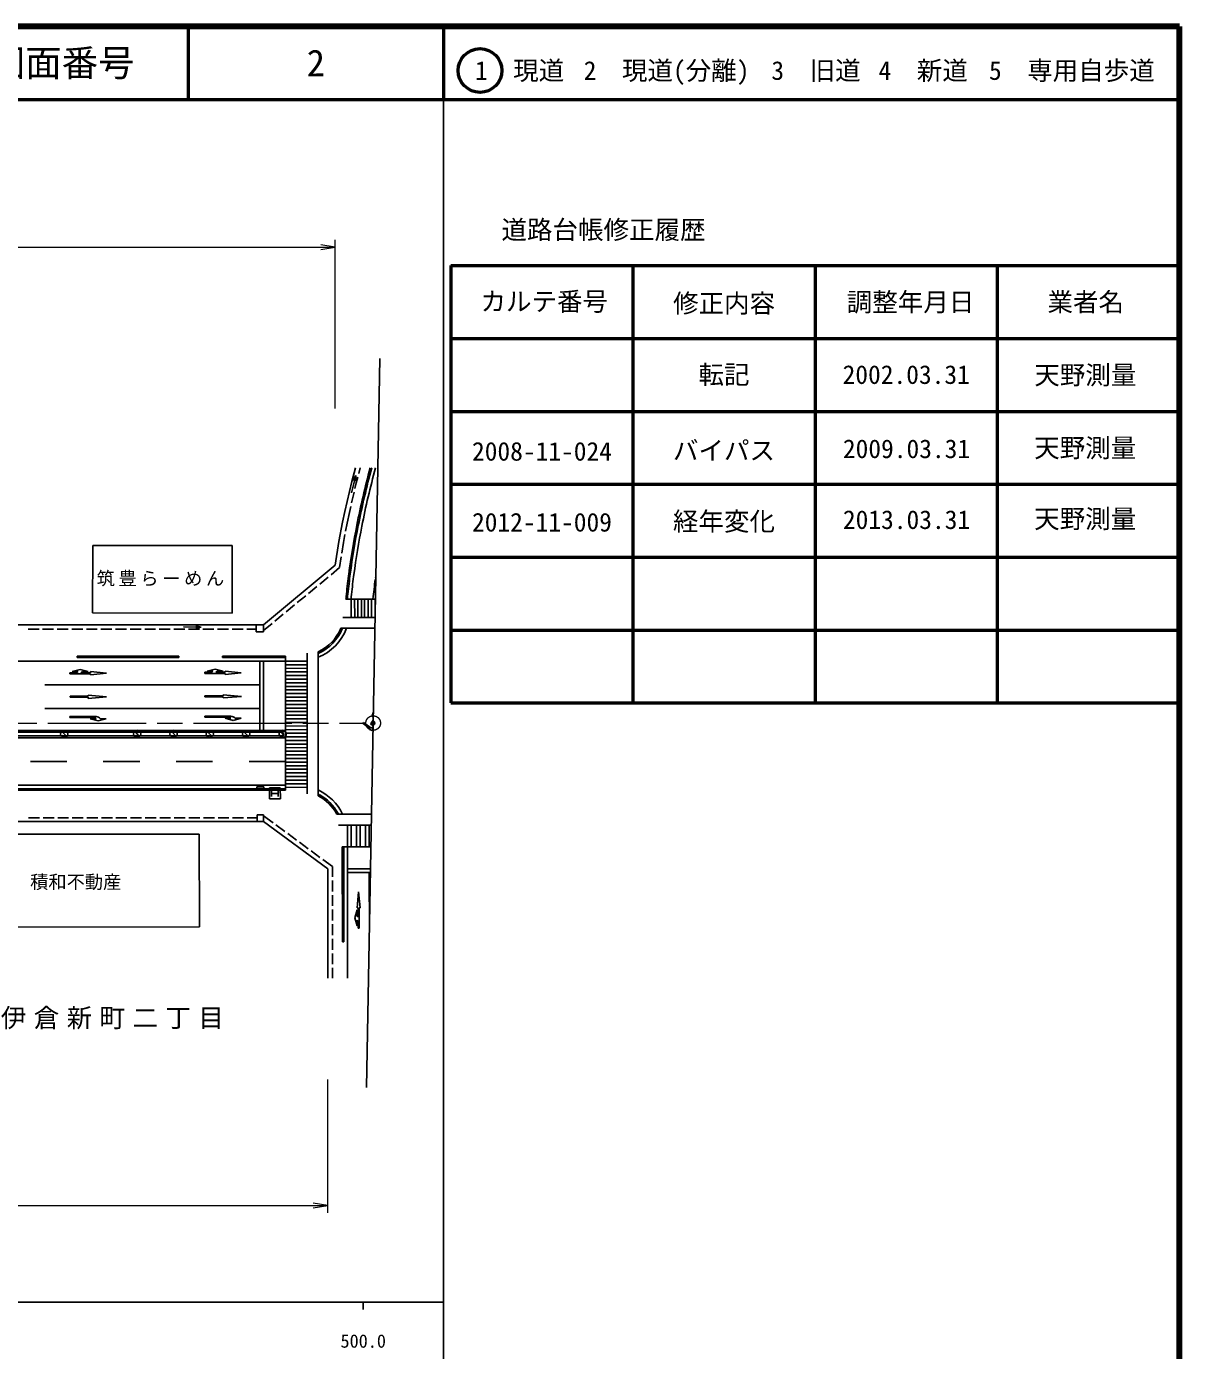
# Model space of a CAD drawing. Units: millimetres, scale not verified. Extents: x 40000 to 680000, y 20000 to 380000.
# Drawn here: x 521795 to 680000, y 198357 to 380000 of the extents above; entities that cross this region are included whole.
import ezdxf
from ezdxf.enums import TextEntityAlignment as Align

# ---------------------------------------------------------------- set-up
doc = ezdxf.new("R2010")
doc.units = ezdxf.units.MM
doc.header["$LTSCALE"] = 1000
doc.header["$PDMODE"] = 32
doc.header["$PDSIZE"] = 500
doc.linetypes.add('CHAIN', pattern=[18.5, 12, -1.5, 3.5, -1.5])
for name, color, linetype, lineweight in [('M-BGD', 7, 'Continuous', 25), ('M-BMK', 2, 'CHAIN', 13), ('M-BMK-OTRS', 5, 'Continuous', 25), ('M-STR-HTXT', 7, 'Continuous', 13), ('M-STR-STRC', 7, 'Continuous', 25), ('M-STR-STRD', 7, 'Continuous', 25), ('M-TTL', 2, 'Continuous', 140), ('M-TTL-BAND', 7, 'Continuous', 25), ('M-TTL-FRAM', 2, 'Continuous', 50), ('M-TTL-LINE', 7, 'Continuous', 50), ('M-TTL-TXT', 7, 'Continuous', 50)]:
    doc.layers.add(name, color=color, linetype=linetype, lineweight=lineweight)
doc.layers.add('M-BMK-HTXT', color=7, linetype='Continuous')
doc.layers.add('M-OTRS', color=6, linetype='Continuous')
doc.styles.add('ＭＳ ゴシック', font='')
doc.styles.get('ＭＳ ゴシック').set_extended_font_data('MS Gothic')

# ---------------------------------------------------------------- blocks, each defined once
blk = doc.blocks.new('open_arrow')
at = {"color": 0, "linetype": 'Continuous', "lineweight": -2}
blk.add_lwpolyline([(7.5, 1.25), (0, 0), (7.5, -1.25)], dxfattribs=at)

msp = doc.modelspace()

# ---------------------------------------------------------------- linework, layer by layer
at = {"layer": 'M-BGD'}
for p, q in [((566393, 316014), (566984, 318397)), ((566435, 317570), (566938, 319434)), ((566622, 317714), (566984, 318397)), ((566984, 318397), (566986, 317624)), ((567046, 317416), (567253, 318183)), ((567383, 318666), (567590, 319434)), ((565478, 313475), (566435, 317570)), ((566399, 314647), (566740, 316108)), ((566854, 316595), (567046, 317416)), ((565168, 311980), (565478, 313475)), ((565787, 311859), (566093, 313340)), ((566093, 313340), (566285, 314160)), ((564673, 309326), (565168, 311980)), ((565586, 310785), (565787, 311859)), ((530874, 299547), (530891, 308818)), ((530891, 308818), (550036, 308782)), ((564165, 306089), (564673, 309326)), ((565061, 307735), (565294, 309219)), ((565294, 309219), (565494, 310293)), ((550036, 308782), (550019, 299511)), ((564750, 305756), (564983, 307241)), ((564165, 306089), (554321, 297933)), ((564750, 305756), (563578, 304785)), ((563193, 304466), (562038, 303509)), ((565984, 304627), (566018, 304884)), ((566183, 304601), (566216, 304858)), ((560113, 301914), (558958, 300957)), ((561653, 303190), (560498, 302233)), ((558573, 300638), (557418, 299681)), ((565821, 301436), (565620, 301456)), ((526221, 297923), (506221, 297916)), ((546222, 297930), (526221, 297923)), ((550019, 299511), (530874, 299547)), ((554321, 297933), (546222, 297930)), ((553322, 296932), (553321, 297932)), ((554322, 296933), (554321, 297933)), ((555493, 298086), (554322, 297115)), ((557033, 299362), (555878, 298405)), ((523515, 297322), (522015, 297321)), ((525515, 297323), (524015, 297322)), ((527515, 297323), (526015, 297323)), ((529515, 297324), (528015, 297323)), ((531515, 297325), (530015, 297324)), ((533515, 297325), (532015, 297325)), ((535515, 297326), (534015, 297326)), ((537515, 297327), (536015, 297326)), ((539515, 297327), (538015, 297327)), ((541515, 297328), (540015, 297328)), ((543515, 297329), (542015, 297328)), ((543321, 297621), (545775, 297606)), ((545515, 297330), (544015, 297329)), ((545775, 297606), (545024, 297423)), ((545026, 297798), (545775, 297606)), ((547515, 297330), (546015, 297330)), ((549515, 297331), (548015, 297330)), ((551515, 297332), (550015, 297331)), ((553322, 297332), (552015, 297332)), ((554322, 296933), (553322, 296932)), ((564947, 297436), (565130, 297357)), ((542710, 293629), (528747, 293624)), ((528747, 293424), (528747, 293624)), ((542710, 293429), (528747, 293424)), ((542710, 293629), (542710, 293429)), ((557323, 293634), (548710, 293631)), ((548710, 293431), (548710, 293631)), ((557323, 293434), (548710, 293431)), ((561826, 294225), (561911, 294044)), ((526722, 282712), (526698, 282780)), ((526824, 282624), (526722, 282712)), ((526960, 282590), (526824, 282624)), ((526908, 283284), (526859, 283172)), ((526859, 283172), (526874, 283066)), ((526874, 283066), (527106, 282842)), ((527039, 283313), (526908, 283284)), ((527071, 282624), (526960, 282590)), ((527117, 283293), (527039, 283313)), ((527120, 282735), (527071, 282624)), ((527106, 282842), (527120, 282735)), ((527190, 283254), (527117, 283293)), ((527219, 283205), (527190, 283254)), ((536708, 282718), (536684, 282786)), ((536810, 282630), (536708, 282718)), ((536946, 282596), (536810, 282630)), ((536894, 283290), (536846, 283178)), ((536846, 283178), (536860, 283072)), ((536860, 283072), (537092, 282848)), ((537025, 283319), (536894, 283290)), ((537058, 282630), (536946, 282596)), ((537103, 283299), (537025, 283319)), ((537106, 282741), (537058, 282630)), ((537092, 282848), (537106, 282741)), ((537176, 283260), (537103, 283299)), ((537205, 283211), (537176, 283260)), ((541724, 282725), (541700, 282793)), ((541826, 282637), (541724, 282725)), ((541961, 282603), (541826, 282637)), ((541910, 283297), (541861, 283185)), ((541861, 283185), (541875, 283078)), ((541875, 283078), (542108, 282855)), ((542041, 283325), (541910, 283297)), ((542073, 282636), (541961, 282603)), ((542118, 283306), (542041, 283325)), ((542122, 282748), (542073, 282636)), ((542108, 282855), (542122, 282748)), ((542191, 283267), (542118, 283306)), ((542220, 283218), (542191, 283267)), ((546676, 282706), (546652, 282774)), ((546777, 282619), (546676, 282706)), ((546913, 282584), (546777, 282619)), ((546862, 283278), (546813, 283167)), ((546813, 283167), (546827, 283060)), ((546827, 283060), (547059, 282836)), ((546993, 283307), (546862, 283278)), ((547025, 282618), (546913, 282584)), ((547070, 283287), (546993, 283307)), ((547074, 282730), (547025, 282618)), ((547059, 282836), (547074, 282730)), ((547143, 283248), (547070, 283287)), ((547172, 283200), (547143, 283248)), ((551660, 282714), (551636, 282782)), ((551761, 282627), (551660, 282714)), ((551897, 282592), (551761, 282627)), ((551846, 283286), (551797, 283175)), ((551797, 283175), (551811, 283068)), ((551811, 283068), (552043, 282844)), ((551977, 283315), (551846, 283286)), ((552009, 282626), (551897, 282592)), ((552054, 283295), (551977, 283315)), ((552058, 282737), (552009, 282626)), ((552043, 282844), (552058, 282737)), ((552127, 283256), (552054, 283295)), ((552156, 283208), (552127, 283256)), ((556681, 282719), (556657, 282787)), ((556783, 282632), (556681, 282719)), ((556919, 282597), (556783, 282632)), ((556867, 283291), (556819, 283180)), ((556819, 283180), (556833, 283073)), ((556833, 283073), (557065, 282849)), ((556998, 283320), (556867, 283291)), ((557031, 282631), (556919, 282597)), ((557076, 283300), (556998, 283320)), ((557079, 282743), (557031, 282631)), ((557065, 282849), (557079, 282743)), ((557149, 283261), (557076, 283300)), ((557178, 283213), (557149, 283261)), ((557328, 279184), (557328, 279184)), ((506228, 275416), (526228, 275423)), ((506229, 275216), (526228, 275223)), ((526228, 275423), (546229, 275430)), ((526228, 275223), (546229, 275230)), ((546229, 275430), (557330, 275433)), ((546229, 275230), (557330, 275233)), ((553379, 275433), (553379, 275703)), ((553379, 275703), (554379, 275703)), ((554379, 275433), (554379, 275703)), ((555124, 275540), (556624, 275543)), ((555127, 274040), (555124, 275540)), ((555424, 275241), (555426, 274341)), ((555425, 274791), (556325, 274792)), ((556324, 275242), (556326, 274342)), ((556624, 275543), (556627, 274043)), ((557330, 275434), (557330, 275234)), ((561933, 274647), (561831, 274460)), ((556627, 274043), (555127, 274040)), ((506229, 270916), (526229, 270923)), ((523575, 271422), (522075, 271422)), ((525575, 271423), (524075, 271422)), ((527575, 271424), (526075, 271423)), ((526229, 270923), (546230, 270930)), ((529575, 271424), (528075, 271424)), ((531575, 271425), (530075, 271424)), ((533575, 271426), (532075, 271425)), ((535575, 271426), (534075, 271426)), ((537575, 271427), (536075, 271426)), ((539575, 271428), (538075, 271427)), ((541575, 271428), (540075, 271428)), ((543575, 271429), (542075, 271429)), ((545575, 271430), (544075, 271429)), ((547575, 271430), (546075, 271430)), ((546230, 270930), (554331, 270933)), ((549575, 271431), (548075, 271431)), ((551575, 271432), (550075, 271431)), ((553431, 271432), (552075, 271432)), ((554331, 271833), (553431, 271832)), ((554331, 271833), (553431, 271832)), ((553431, 271832), (553431, 270932)), ((553431, 271832), (553431, 270932)), ((554331, 271833), (554331, 270933)), ((554331, 271833), (554331, 270933)), ((554331, 271716), (555627, 270759)), ((554331, 270933), (563134, 264436)), ((554331, 270933), (563134, 264436)), ((564544, 272036), (564363, 271937)), ((545474, 269216), (509988, 269198)), ((545474, 269216), (545538, 256467)), ((556030, 270462), (557237, 269571)), ((557639, 269274), (558846, 268384)), ((559248, 268087), (560455, 267196)), ((565132, 267437), (565137, 254437)), ((565332, 267437), (565337, 254437)), ((560857, 266899), (562064, 266008)), ((562467, 265711), (563763, 264754)), ((563134, 264436), (563139, 249432)), ((563763, 264754), (563764, 263343)), ((563764, 262843), (563765, 261343)), ((563765, 260843), (563765, 259343)), ((563765, 258843), (563766, 257343)), ((545538, 256467), (509910, 256423)), ((563766, 256843), (563767, 255343)), ((563767, 254843), (563767, 253343)), ((565337, 254437), (565137, 254437)), ((563768, 252843), (563768, 251343)), ((563768, 250843), (563769, 249432))]:
    msp.add_line(p, q, dxfattribs=at)
for centre in [(526985, 282934), (536971, 282940), (541987, 282947), (546938, 282929), (551922, 282937), (556944, 282942)]:
    msp.add_circle(centre, 500, dxfattribs=at)
for centre, radius, start, end in [((675166, 290519), 110072, 164.77014, 168.96855), ((675166, 290519), 109872, 164.74174, 168.96879), ((668821, 291277), 103700, 168.70426, 172.45992), ((668821, 291277), 103500, 168.70426, 172.45992), ((668822, 291285), 103700, 172.60781, 174.17282), ((668822, 291285), 103500, 172.60781, 174.17282), ((668822, 291285), 103700, 174.17282, 174.3713), ((668822, 291285), 103500, 174.17282, 174.37114), ((559163, 299934), 6300, 295.00735, 336.64111), ((559163, 299934), 6500, 295.00735, 336.64133), ((558832, 268935), 6300, 28.49516, 61.50845), ((558832, 268935), 6500, 28.49516, 61.50845)]:
    msp.add_arc(centre, radius, start, end, dxfattribs=at)
at = {"layer": 'M-BMK'}
for p, q in [((506225, 284416), (526225, 284423)), ((526225, 284423), (546226, 284430)), ((546226, 284430), (568363, 284437))]:
    msp.add_line(p, q, dxfattribs=at)
msp.add_circle((569363, 284437), 1000, dxfattribs=at)
at = {"layer": 'M-BMK-OTRS'}
for p, q in [((569363, 284437), (570282, 334429)), ((568443, 234446), (569363, 284437))]:
    msp.add_line(p, q, dxfattribs=at)
at = {"layer": 'M-OTRS'}
msp.add_point((569363, 284437), dxfattribs=at)
at = {"layer": 'M-STR-HTXT'}
for p, q in [((564165, 327590), (564165, 350716)), ((419707, 349716), (564165, 349716)), ((563134, 217246), (563134, 235548)), ((447274, 218246), (563134, 218246))]:
    msp.add_line(p, q, dxfattribs=at)
at = {"layer": 'M-STR-STRC'}
for p, q in [((566678, 304537), (566712, 304793)), ((569676, 301438), (565620, 301437)), ((569630, 298938), (565199, 298937)), ((569602, 297438), (564947, 297436)), ((557323, 292934), (506223, 292916)), ((553827, 283433), (553824, 292933)), ((554327, 283433), (554324, 292933)), ((557323, 293634), (557330, 275234)), ((560323, 294028), (560330, 274718)), ((561823, 294225), (561830, 274460)), ((527759, 291198), (527759, 291348)), ((527759, 291348), (528494, 291348)), ((527759, 291198), (530559, 291199)), ((529159, 291798), (528059, 291498)), ((528059, 291498), (528859, 291498)), ((528494, 291348), (528509, 291348)), ((530259, 291499), (529159, 291798)), ((529276, 291348), (530559, 291349)), ((530259, 291499), (529459, 291498)), ((530559, 291349), (530559, 291499)), ((532759, 291274), (530559, 291499)), ((530559, 291049), (532759, 291274)), ((530559, 291199), (530559, 291049)), ((546268, 291400), (547004, 291401)), ((546268, 291250), (546268, 291400)), ((546268, 291250), (549068, 291251)), ((547668, 291851), (546568, 291551)), ((546568, 291551), (547368, 291551)), ((547004, 291401), (547019, 291401)), ((548768, 291551), (547668, 291851)), ((547786, 291401), (549068, 291401)), ((548768, 291551), (547968, 291551)), ((549068, 291401), (549068, 291551)), ((551268, 291327), (549068, 291551)), ((549068, 291101), (551268, 291327)), ((549068, 291251), (549068, 291101)), ((553825, 289683), (524325, 289672)), ((530269, 288125), (527769, 288124)), ((527770, 287974), (527769, 288124)), ((530270, 287975), (527770, 287974)), ((530269, 288125), (530269, 288275)), ((532770, 288051), (530269, 288275)), ((530270, 287825), (532770, 288051)), ((530270, 287975), (530270, 287825)), ((548779, 288178), (546279, 288177)), ((546279, 288027), (546279, 288177)), ((548779, 288028), (546279, 288027)), ((548779, 288178), (548779, 288328)), ((551279, 288103), (548779, 288328)), ((548779, 287878), (551279, 288103)), ((548779, 288028), (548779, 287878)), ((553826, 286433), (524326, 286422)), ((527740, 285335), (531340, 285336)), ((527740, 285335), (527740, 285185)), ((527740, 285185), (530976, 285186)), ((546250, 285388), (549850, 285389)), ((546250, 285388), (546250, 285238)), ((546250, 285238), (549485, 285239)), ((569391, 285963), (569165, 285328)), ((569165, 285328), (569382, 285479)), ((557327, 283434), (514341, 283419)), ((531641, 284736), (530540, 285036)), ((530540, 285036), (531340, 285036)), ((532740, 285037), (531641, 284736)), ((532740, 285037), (531940, 285037)), ((550150, 284789), (549050, 285089)), ((549050, 285089), (549850, 285089)), ((551250, 285090), (550150, 284789)), ((551250, 285090), (550450, 285089)), ((568058, 284509), (567975, 284384)), ((568942, 283674), (568841, 283563)), ((569343, 283349), (568841, 283563)), ((569144, 283896), (569043, 283785)), ((569144, 283896), (569347, 283563)), ((506226, 282416), (526226, 282423)), ((526226, 282423), (546227, 282430)), ((546226, 282430), (557327, 282433)), ((522328, 279172), (527328, 279174)), ((532328, 279175), (537328, 279177)), ((542328, 279179), (547328, 279181)), ((552328, 279182), (557328, 279184)), ((506228, 275916), (557329, 275934)), ((564363, 271936), (569133, 271938)), ((564620, 270436), (569105, 270438)), ((565132, 267437), (569050, 267438)), ((565832, 267437), (565839, 249432)), ((565833, 264437), (568995, 264438)), ((565834, 263937), (568986, 263938)), ((568834, 263938), (568837, 255825)), ((567370, 261301), (567146, 259101)), ((567596, 259101), (567370, 261301)), ((567146, 258801), (566846, 257700)), ((567296, 259101), (567146, 259101)), ((567146, 258801), (567146, 258001)), ((567296, 257818), (567296, 259101)), ((567446, 259101), (567596, 259101)), ((567447, 256301), (567446, 259101)), ((566846, 257700), (567147, 256601)), ((567147, 256601), (567147, 257401)), ((567297, 257036), (567297, 257051)), ((567297, 256301), (567297, 257036)), ((567447, 256301), (567297, 256301))]:
    msp.add_line(p, q, dxfattribs=at)
for points in [[(566324, 301437), (566328, 298937), (566828, 298937), (566824, 301437)], [(567258, 301437), (567262, 298937), (567762, 298937), (567758, 301437)], [(568192, 301437), (568196, 298937), (568696, 298938), (568692, 301438)], [(569126, 301438), (569130, 298938), (569630, 298938), (569626, 301438)], [(557323, 292934), (560323, 292940), (560324, 292440), (557324, 292434)], [(557324, 291944), (560324, 291950), (560324, 291450), (557324, 291444)], [(557324, 290955), (560324, 290961), (560324, 290461), (557324, 290455)], [(557324, 289966), (560324, 289972), (560325, 289472), (557325, 289466)], [(557325, 288976), (560325, 288982), (560325, 288482), (557325, 288476)], [(557325, 287987), (560325, 287993), (560325, 287493), (557325, 287487)], [(557325, 286997), (560325, 287003), (560326, 286503), (557326, 286497)], [(557326, 286008), (560326, 286014), (560326, 285514), (557326, 285508)], [(557326, 285019), (560326, 285025), (560326, 284525), (557326, 284519)], [(557327, 284029), (560327, 284035), (560327, 283535), (557327, 283529)], [(557327, 283040), (560327, 283046), (560327, 282546), (557327, 282540)], [(557327, 282051), (560327, 282057), (560327, 281557), (557327, 281551)], [(557328, 281061), (560328, 281067), (560328, 280567), (557328, 280561)], [(557328, 280072), (560328, 280078), (560328, 279578), (557328, 279572)], [(557328, 279083), (560328, 279088), (560328, 278588), (557328, 278583)], [(557329, 278093), (560329, 278099), (560329, 277599), (557329, 277593)], [(557329, 277104), (560329, 277110), (560329, 276610), (557329, 276604)], [(557329, 276114), (560329, 276120), (560330, 275620), (557330, 275614)], [(565832, 267437), (565825, 270437), (566325, 270437), (566332, 267437)], [(567072, 267437), (567064, 270437), (567564, 270437), (567572, 267437)], [(568312, 267438), (568304, 270438), (568804, 270438), (568812, 267438)]]:
    msp.add_lwpolyline(points, close=True, dxfattribs=at)
for centre, radius, start, end in [((675166, 290519), 109372, 164.67028, 168.97306), ((668821, 291277), 103000, 168.70426, 172.45992), ((668822, 291285), 103000, 172.60781, 174.17282), ((668822, 291285), 100000, 172.60781, 174.17282), ((668821, 291277), 100000, 172.23994, 172.45992), ((668822, 291285), 103000, 174.17282, 174.34364), ((559163, 299934), 7000, 292.33632, 339.09582), ((528502, 291848), 500, 269.1567, 315.60179), ((528737, 292191), 1000, 302.6024, 316.18223), ((547011, 291901), 500, 269.1567, 315.60179), ((547247, 292243), 1000, 302.6024, 316.18223), ((530983, 284686), 500, 44.4376, 90.88268), ((531219, 284344), 1000, 43.85716, 83.05212), ((549493, 284739), 500, 44.4376, 90.88268), ((549729, 284396), 1000, 43.85716, 83.05212), ((561153, 274090), 12350, 50.89909, 56.46689), ((561153, 274090), 12500, 50.86006, 56.46689), ((561812, 273457), 13000, 54.52792, 56.56791), ((558828, 292435), 13000, 321.34039, 324.18373), ((558828, 292435), 13150, 322.01195, 322.54372), ((561812, 273457), 13150, 54.97454, 55.85615), ((558828, 292435), 13150, 322.54372, 323.25291), ((558832, 268935), 7000, 25.39569, 64.6433), ((566454, 257279), 1000, 32.60295, 46.18278), ((566797, 257043), 500, 359.15725, 45.60234)]:
    msp.add_arc(centre, radius, start, end, dxfattribs=at)
at = {"layer": 'M-STR-STRD'}
for p, q in [((506226, 282666), (526226, 282673)), ((556827, 283184), (514329, 283169)), ((526226, 282673), (546226, 282680)), ((546226, 282680), (556827, 282683))]:
    msp.add_line(p, q, dxfattribs=at)
msp.add_arc((556818, 282934), 250, 272.10368, 87.93677, dxfattribs=at)
at = {"layer": 'M-TTL'}
for p, q in [((680000, 380000), (40000, 380000)), ((680000, 20000), (680000, 380000))]:
    msp.add_line(p, q, dxfattribs=at)
at = {"layer": 'M-TTL-BAND'}
for p, q in [((579000, 20000), (579000, 370000)), ((40000, 205000), (579000, 205000)), ((568000, 205000), (568000, 204000))]:
    msp.add_line(p, q, dxfattribs=at)
at = {"layer": 'M-TTL-FRAM'}
for p, q in [((580000, 347197), (580000, 287197)), ((580000, 347197), (680000, 347197)), ((580000, 287197), (680000, 287197))]:
    msp.add_line(p, q, dxfattribs=at)
at = {"layer": 'M-TTL-LINE'}
for p, q in [((543997, 380000), (543997, 370000)), ((579000, 380000), (579000, 370000)), ((40000, 370000), (680000, 370000)), ((605000, 347197), (605000, 287197)), ((630000, 347197), (630000, 287197)), ((655000, 347197), (655000, 287197)), ((580000, 337197), (680000, 337197)), ((580000, 327197), (680000, 327197)), ((580000, 317197), (680000, 317197)), ((580000, 307197), (680000, 307197)), ((580000, 297197), (680000, 297197))]:
    msp.add_line(p, q, dxfattribs=at)
msp.add_circle((584031, 373958), 3000, dxfattribs=at)

# ---------------------------------------------------------------- block references
at = {"layer": 'M-STR-HTXT', "xscale": 267, "yscale": 267, "rotation": 180}
for p in [(564165, 349716), (563134, 218246)]:
    msp.add_blockref('open_arrow', p, dxfattribs=at)

# ---------------------------------------------------------------- texts
at = {"layer": 'M-BGD', "style": 'ＭＳ ゴシック'}
msp.add_text('積和不動産', height=1833, dxfattribs=at).set_placement((528554, 262637), align=Align.MIDDLE_CENTER)
at = {"layer": 'M-BGD', "insert": (540425, 304188), "char_height": 1833, "attachment_point": 5, "style": 'ＭＳ ゴシック'}
msp.add_mtext('\\T1.2;筑豊らーめん', dxfattribs=at)
at = {"layer": 'M-BMK-HTXT', "insert": (518277, 243850), "char_height": 2566, "attachment_point": 4, "style": 'ＭＳ ゴシック'}
msp.add_mtext('\\T1.29;伊倉新町二丁目', dxfattribs=at)
at = {"layer": 'M-TTL-BAND', "style": 'ＭＳ ゴシック'}
msp.add_text('500.0', height=1833, dxfattribs=at).set_placement((568000, 198195), align=Align.BOTTOM_CENTER)
at = {"layer": 'M-TTL-TXT', "style": 'ＭＳ ゴシック'}
for s, height, p in [('図面番号', 3666, (526622, 375000)), ('2', 3666, (561497, 375000)), ('1\u3000現道', 2566, (589448, 373958)), ('2\u3000現道(分離)', 2566, (609619, 373958)), ('3\u3000旧道', 2566, (630121, 373958)), ('4\u3000新道', 2566, (644824, 373958)), ('5\u3000専用自歩道', 2566, (665228, 373958)), ('道路台帳修正履歴', 2566, (600968, 352113)), ('カルテ番号', 2566, (592839, 342277)), ('修正内容', 2566, (617509, 342023)), ('調整年月日', 2566, (643089, 342197)), ('業者名', 2566, (667134, 342197)), ('転記', 2566, (617500, 332245)), ('2002.03.31', 2566, (642500, 332245)), ('天野測量', 2566, (667077, 332189)), ('バイパス', 2566, (617494, 321834)), ('天野測量', 2566, (667059, 322184)), ('2008-11-024', 2566, (592524, 321717)), ('2009.03.31', 2566, (642541, 322068)), ('2012-11-009', 2566, (592524, 311992)), ('経年変化', 2566, (617494, 312109)), ('2013.03.31', 2566, (642541, 312343)), ('天野測量', 2566, (667059, 312460))]:
    msp.add_text(s, height=height, dxfattribs=at).set_placement(p, align=Align.MIDDLE_CENTER)

doc.saveas('drawing.dxf')
